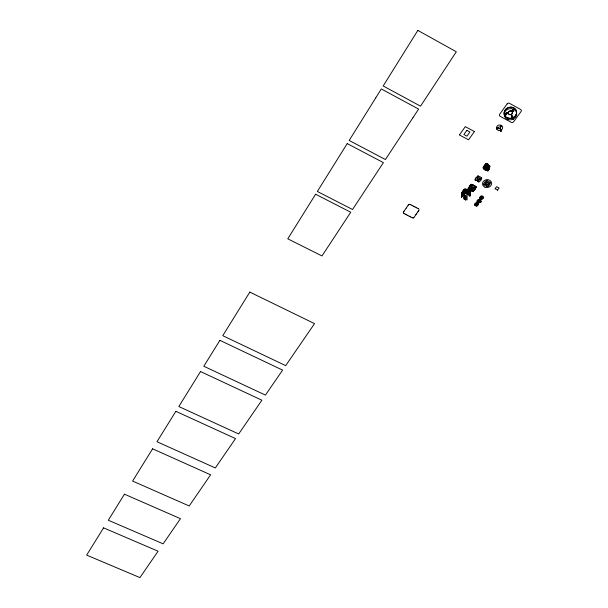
<?xml version="1.0" encoding="UTF-8"?>
<svg xmlns="http://www.w3.org/2000/svg" width="608" height="608" viewBox="0 0 608 608"><rect width="100%" height="100%" fill="white"/><g stroke="black" fill="none" stroke-linecap="round" stroke-linejoin="round"><path stroke-width="0.91" d="M472.636 191.452L472.583 191.338M473.518 185.204L472.902 185.311L472.864 184.862M473.685 185.486L473.275 185.075M473.313 191.338L473.412 190.821M473.465 191.132L473.556 190.623M475.023 188.548A2.972 2.554 -5.7 0 1 471.078 190.494L471.831 190.866M471.405 190.828L471.496 190.562M471.633 184.232L471.717 184.68M471.702 184.323L472.066 184.87L472.059 184.429M471.816 191.041L471.892 190.76M472.089 191.094L472.644 190.859M472.462 184.642L472.591 185.128M469.969 191.391L469.946 195.898L470.022 191.383M470.197 190.182L470.28 189.916M469.976 185.706L470.235 185.258M470.387 185.045L470.41 185.539L470.493 184.9M471.086 190.509L470.349 190M470.721 190.479L471.132 190.616M470.759 184.885L470.881 184.619M470.957 184.346L470.835 184.878M468.89 189.24L469.9 190.053M468.958 195.153L468.935 190.623M469.125 189.544L468.745 189.111M469.095 187.325L469.194 186.686M469.308 195.373L469.33 190.836M469.429 195.434L469.391 190.828M469.429 189.673L468.95 188.906L469.232 189.24M469.368 186.892L469.452 186.329M469.558 189.818L469.878 189.704M469.612 186.116L469.574 186.641L469.923 185.972M469.748 195.632L469.733 191.049L469.855 196.3L469.931 191.778M469.756 189.59L470.128 189.795M469.976 185.615L469.847 186.276M467.81 194.583L467.727 189.985M468.099 194.735L468.13 190.198L468.213 194.796M468.137 188.928L468.365 188.108M468.175 188.609L468.411 187.75M468.335 189.202L468.251 188.754M468.578 189.331L468.662 189.058M468.57 187.538L468.677 187.484M468.669 187.401L468.517 188.07M470.493 189.635L470.767 189.187M466.199 193.732L466.176 189.134L466.078 193.663M466.526 189.346L466.602 193.944M466.929 189.559L466.883 194.089L466.982 189.559M467.111 195.358L467.088 199.888M467.324 189.772L467.286 194.302L467.385 189.772M465.044 199.599L465.036 195.054M465.447 199.812L465.439 195.267M465.72 188.921L465.675 193.45L465.781 188.921M465.789 200.024L465.842 195.472L465.85 200.024M463.433 194.872L463.57 190.312M463.775 194.461L463.737 189.848M463.836 198.938L463.836 194.423M463.972 194.104L463.995 189.491M464.033 194.104L464.086 189.605M464.231 193.754L464.254 189.149L464.2 193.815M464.238 199.173L464.238 194.628M464.573 193.382L464.558 188.83M464.588 199.386L464.641 194.841M464.641 199.386L464.694 194.841M462.232 196.574L462.293 192.06M462.46 191.604L462.43 196.217L462.513 191.604M462.65 195.753L462.718 191.246L462.658 195.928M462.946 195.518L462.969 190.897M463 195.518L463.06 191.011M463.228 190.547L463.205 195.168L463.319 190.661M463.425 194.697L463.486 190.198L463.456 194.811M471.192 185.729L471.633 186.246M461.586 197.554L461.692 192.645M461.677 197.334L461.746 192.645M461.974 196.924L461.951 192.303M462.171 196.574L462.202 191.953M485.572 168.408L486.104 167.261L485.534 168.515M487.411 168.104L487.601 167.025L488.361 167.124M485.845 165.216L485.838 165.688L486.377 164.882M485.062 169.123L485.587 169.731M485.404 169.237L485.435 169.26M486.316 167.588L486.522 168.34L486.362 167.694M403.765 211.576L404.191 210.961M406.152 208.156L406.585 207.533M497.412 190.258L496.47 189.141L494.927 188.913L496.554 186.679L499.069 188.001L497.526 190.152M416.282 214.1L415.849 214.715M485.731 165.954L485.541 166.212M418.699 210.68L418.266 211.295M497.093 127.703L497.944 127.878L497.093 127.703L496.424 128.866M504.906 115.14L506.244 112.822L507.976 112.837L505.605 115.277M474.818 186.215L474.894 185.934M486.149 164.753A3.017 2.614 -8.3 0 1 489.562 166.63L489.562 166.577A3.017 2.614 -8.3 0 0 486.149 164.7L485.959 164.768M485.853 168.606L486.073 168.576A1.018 0.882 -8.3 0 0 487.487 168.272A1.018 0.882 -9 0 0 487.525 167.344L487.578 167.215M485.792 169.282L485.61 168.788A1.497 1.3 -8.3 0 1 486.043 166.638L486.795 166.508A1.497 1.3 -8.3 0 1 488.133 167.892A1.497 1.3 -8.3 0 1 486.491 169.115L485.716 168.864M468.867 188.586L468.943 188.077M475.091 179.482L475.167 179.018M475.334 187.994L475.41 187.484M483.314 167.854L483.383 167.337M481.612 178.866L481.688 178.402M483.778 184.095L483.854 183.639M490.291 183.494L490.367 183.031M485.83 165.657L485.822 165.376M413.85 217.512L413.455 217.953M403.347 212.283L403.72 211.645M419.11 209.996L418.752 210.611M403.324 212.412L403.203 212.929M485.678 169.837L485.784 169.07M404.252 210.87L406.106 208.225M406.638 207.442L408.021 205.466M415.804 214.776L414.04 217.352M418.22 211.364L417.764 212.002M513.441 110.785L513.137 111.264M513.76 110.907L513.471 111.416M485.488 169.48L485.359 169.07L485.359 169.541M487.631 165.338L488.163 165.186M487.608 165.399L487.692 165.513M487.662 167.056L488.08 166.835M408.067 205.405L408.34 204.873M417.734 212.048L416.336 214.031M477.683 177.316L477.789 176.928M477.493 180.454L477.941 180.204A1.505 1.3 -6.8 0 0 478.542 180.234A0.844 0.73 -6.7 0 1 478.884 180.257L479.324 180.052A0.851 0.73 -6.9 0 1 479.499 179.786A1.505 1.3 -6.8 0 0 479.803 179.33L480.411 179.208M477.06 200.959L478.063 199.644A1.961 1.664 -5.7 0 1 480.943 201.164M480.928 201.225L479.97 202.494A1.961 1.664 -5.7 0 1 477.052 201.005M408.584 204.683L409.002 204.288M485.997 165.551L486.043 165.209M487.601 167.945L487.578 167.96A1.999 1.733 -8.3 0 1 485.465 167.93M487.882 167.443L488.216 166.797M486.172 185.052L486.567 184.809A1.505 1.292 -7.4 0 0 487.213 184.855A0.844 0.73 -7.3 0 1 487.563 184.878L487.981 184.71A0.851 0.73 -7.4 0 1 488.178 184.406A1.505 1.292 -7.4 0 0 488.482 183.95L489.767 184.102M484.014 168.294L484.158 168.066A3.101 1.566 -5.1 0 1 484.287 167.892L484.333 167.861M375.782 97.812L349.174 140.456L385.419 159.532L412.9 117.77M375.85 97.706L381.315 88.943L418.608 109.09L412.961 117.663M483.9 168.469L484.143 168.348M474.324 131.716L468.555 139.802L459.549 135.029M473.807 187.834L474.46 187.659M504.936 114.813L506.244 112.822M471.436 189.757L471.443 189.369M459.526 134.786L465.287 126.646L474.293 131.472M500.407 126.525C501.927 124.974 499.518 127.102 501.121 126.662M513.38 111.469L511.571 111.082L512.544 109.729L513.76 110.8M511.875 111.249L512.856 109.904M484.652 165.277L485.572 163.909M483.003 167.702L483.254 167.299M485.184 164.95L485.777 164.168M486.134 185.706L486.21 185.28M468.563 188.434L468.814 188.039M485.48 165.262L485.67 164.988A1.999 1.733 -8.3 0 1 488.429 165.695L488.543 165.498M485.815 166.995L485.784 167.405A1.018 0.882 -8.3 0 0 486.081 168.576L486.18 168.591A1.52 1.315 -8.3 0 0 486.78 168.621A0.859 0.737 -8.2 0 1 487.13 168.644L487.19 168.598M485.23 168.028L486.066 167.36M487.555 165.011L488.08 164.821M487.578 167.557L486.75 166.926A1.018 0.882 -8.4 0 0 486.438 166.957A1.018 0.882 -7.7 0 0 485.792 167.36L486.142 166.866M470.486 189.643L470.265 190.068M487.152 167.322L487.738 166.524M487.639 166.942L488.057 166.744L487.753 167.626L485.389 167.816L485.724 168.036M487.608 167.238L488.019 166.767M487.312 168.234L486.522 168.234M487.487 168.104L488.566 166.645M475.357 188.64L475.714 187.636M485.199 164.684L485.458 164.282M470.698 185.448L470.949 185.106L470.698 185.501M474.802 203.976L474.567 204.303A1.953 1.657 -5.3 0 0 474.78 205.284L476.338 206.104A1.953 1.657 -5.3 0 0 477.424 205.876L477.721 205.519M475.258 203.368L475.555 203.011A1.953 1.657 -5.3 0 1 476.649 202.783L478.2 203.604A1.953 1.657 -5.3 0 1 478.435 204.524M474.992 203.938L475.296 203.536M480.563 197.364L481.133 196.68M477.774 202.396L478.154 201.886L478.146 202.555M481.255 197.76L481.711 197.235M481.247 198.672L481.696 198.071M481.293 198.694L481.741 198.094M488.064 169.875L487.806 170.278L487.715 169.883A3.048 0.54 72 0 0 487.722 169.624A3.017 2.614 -8.3 0 0 489.432 168.12A3.017 2.614 -8.3 0 1 485.746 169.86L485.556 169.457M473.313 190.95L473.738 190.699M477.683 205.352L477.987 204.949M484.052 168.462L483.748 168.872M486.788 168.241L487.213 168.112M475.973 187.804L476.14 187.325M475.084 189.012L475.73 187.826M475.091 188.906L475.099 188.746M473.875 190.646L474.141 190.289M474.833 189.103L474.149 190.03M489.166 167.793L488.68 167.534L488.665 167.975M483.991 168.781L484.986 167.823M488.285 167.504L488.064 167.702A1.52 1.315 -8.3 0 1 487.753 168.165A0.859 0.737 -8.4 0 0 487.578 168.431L487.487 168.553M477.409 181.154L477.5 180.591M473.852 187.826L474.27 187.667M496.782 128.774L497.952 127.71M496.766 128.934L497.944 127.878M484.097 168.842L484.538 168.454M507.976 112.837L505.02 114.973M484.926 168.158L484.591 168.408L484.713 168.044M484.842 168.872L484.91 168.826M476.619 180.485L477.28 179.869A1.505 1.3 -6.8 0 1 476.953 179.39A0.844 0.73 -6.6 0 0 476.778 179.14L476.771 178.744A0.851 0.73 -6.7 0 0 477.006 178.456A1.505 1.3 -6.8 0 1 477.356 178.022L477.379 177.604M485.298 185.098L485.959 184.49A1.505 1.292 -7.4 0 1 485.632 184.011A0.844 0.73 -7.1 0 0 485.465 183.76L485.442 183.38A0.851 0.73 -7.2 0 0 485.693 183.084A1.505 1.292 -7.4 0 1 486.043 182.651L486.066 182.233M484.606 165.444L484.629 165.376A3.017 2.614 -8.3 0 0 484.28 169.001A3.017 2.614 -8.3 0 1 484.568 165.482L484.933 165.528M505.582 115.3L504.967 115.292M470.334 186.033L470.296 186.109A2.972 2.554 -5.7 0 0 470.121 190.008L470.349 190.251M477.736 176.464L477.82 176.426A2.987 2.584 -6.8 0 1 481.285 178.281M474.491 188.465L474.924 188.442M485.29 164.768L485.754 164.456M487.517 170.225L487.973 169.792M477.044 176.434L477.5 176.176M470.797 185.531L471.246 185.28M470.797 185.584L471.246 185.334M479.264 181.693L479.727 181.442M485.739 181.07L486.202 180.812M473.024 190.783L473.472 190.479M487.935 186.306L488.391 186.056M475.175 186.147L474.605 186.2M500.787 131.138L500.376 129.04L501.098 131.252M500.939 131.336L500.756 129.709M474.468 188.419L474.924 188.389M475.486 188.305L475.874 187.682M484.675 165.68L484.796 165.665A3.025 2.622 -8.3 0 1 489.622 167.306A3.025 2.622 -8.3 0 1 485.458 170.202A3.025 2.622 -8.3 0 1 484.812 165.71M489.486 183.137L488.536 183.236A1.505 1.292 -7.4 0 0 488.285 182.772A0.851 0.73 -7.6 0 1 488.148 182.506L487.76 182.278A0.851 0.73 -7.5 0 1 487.388 182.294A1.505 1.292 -7.4 0 0 486.788 182.301L486.385 182.088M480.799 178.509L479.856 178.63A1.505 1.3 -6.8 0 0 479.598 178.144A0.851 0.73 -7.1 0 1 479.461 177.878L479.119 177.642A0.851 0.737 -7 0 1 478.694 177.665A1.505 1.3 -6.8 0 0 478.093 177.673L477.69 177.452M474.362 188.457L474.172 188.533M474.567 189.46L474.225 190.068M487.335 165.087L488.08 164.928M487.464 167.238L486.081 167.595M482.091 196.179L481.354 196.331L482.076 196.232M480.67 198.52L481.209 198.406M474.954 204.584L475.433 204.478M476.877 204.182L477.941 203.961M475.038 204.926L476.102 204.706M477.546 204.41L478.032 204.303M487.304 165.946L487.722 166.22A0.859 0.745 -8.6 0 0 487.859 166.493A1.52 1.315 -8.3 0 1 488.11 166.964L488.171 167.04M474.833 189.278L474.856 188.852L474.924 189.225M506.213 113.156L507.954 113.172M486.073 168.522L486.18 168.538A1.52 1.315 -8.3 0 0 486.78 168.568M412.665 205.762L413.394 206.142M414.276 206.598L414.998 206.978M407.406 215.247L406.684 214.875M486.134 164.373L486.674 164.472M486.59 170.08L487.13 170.179M477.88 176.1L478.412 176.145M486.582 180.736L487.114 180.781M478.359 181.731L478.891 181.777M487.023 186.337L487.555 186.382M471.626 185.197L472.15 185.25M471.626 185.25L472.15 185.303M472.12 190.76L472.652 190.806M481.088 179.482L480.464 179.284M511.571 111.082L513.068 111.294M411.084 204.934L412.589 205.724M416.716 207.86L418.213 208.65M409.002 216.076L407.482 215.293M410.605 216.904L409.1 216.136M418.319 208.696L418.912 209.122M500.559 126.608L501.273 126.745M474.149 185.721L474.825 186.056M487.532 165.969L487.365 165.992A0.859 0.745 -8.5 0 1 486.955 166.007A1.52 1.315 -8.3 0 0 486.347 166.022L486.005 165.855L487.031 164.441L488.581 165.27L486.788 167.717L485.435 166.995L485.936 167.55M409.062 204.326L410.142 204.455M472.918 185.25L473.199 185.197M485.731 169.86L485.701 169.799A3.017 2.614 -8.3 0 0 486.104 169.875M410.256 204.508L410.978 204.888M413.47 206.18L414.192 206.56M415.074 207.016L416.602 207.814M405.004 214.008L404.259 213.621M406.608 214.837L405.103 214.069M412.201 217.732L410.658 216.934M487.183 165.308L486.56 165.08M475.714 186.8L475.707 186.367M470.949 186.869L470.501 186.101M413.372 217.915L412.3 217.786M474.536 186.177L474.491 185.721M404.198 213.59L403.568 213.165M473.647 185.63L473.678 185.288M476.657 202.973L477.987 203.672M474.992 205.208L476.322 205.907M472.074 190.874L472.462 191.132M480.989 197.934L480.609 197.418M480.1 201.134L481.27 201.75L480.7 202.517L479.53 201.902M479.925 201.256L478.405 200.458L479.393 199.128L480.92 199.933L479.165 202.274L477.181 201.225L477.903 200.26L479.887 201.309M478.314 181.838L478.701 182.05M486.978 186.451L487.365 186.656M471.808 184.931L472.203 185.189M478.07 175.826L478.466 176.031M486.772 180.462L487.16 180.667M486.058 182.218L485.541 182.02M486.651 166.866L487.783 167.329M486.544 170.194L486.932 170.46M486.864 163.628L488.277 164.38M486.864 163.727L488.277 164.487A1.991 1.725 -8.4 0 1 488.574 165.414M486.78 163.803L488.133 164.631M486.332 164.092L486.727 164.304L486.332 164.145M475.144 186.694L475.532 186.952M481.43 177.604L481.817 177.817M490.116 182.233L490.504 182.446M474.97 180.067L475.357 180.28M483.641 184.68L484.029 184.893M483.178 168.401L483.573 168.667M489.706 165.893L490.101 166.159M474.02 185.812L474.08 185.508M475.251 186.542L475.296 186.154M476.847 177.392L477.371 177.589M475.654 186.512L476.056 186.983M512.544 109.729L513.448 110.633M485.549 168.31L485.48 168.218A1.52 1.315 -8.3 0 1 485.184 167.77A0.859 0.745 -8 0 0 485.017 167.512M500.886 125.864L501.463 126.418M512.141 116.288L512.818 119.464M485.518 168.256L485.48 168.165A1.52 1.315 -8.3 0 1 485.184 167.717M475.046 186.778L475.327 187.211M475.175 179.801L475.456 180.188M481.323 177.688L481.604 178.083M483.854 184.422L484.135 184.809M490.01 182.324L490.291 182.712M483.672 168.53L483.39 168.135L483.672 168.576M489.607 165.984L489.888 166.425M471.436 189.4L471.466 189.46M512.582 119.32L511.32 115.132L512.749 119.373M500.209 129.124L500.589 129.785M512.894 119.115L511.655 114.965L513.008 119.198M486.377 167.968L486.415 168.196M488.505 164.874L488.513 164.897A1.885 1.634 -8.4 0 0 488.346 164.555M488.125 167.018L488.118 166.942A1.52 1.315 -8.3 0 0 487.859 166.44M487.472 169.807L487.669 170.704M487.57 169.389L487.7 169.837M487.54 170.293L487.791 170.825M511.45 114.904L512.65 118.986L511.381 114.935M500.376 129.04L500.954 131.054M487.844 171.038L487.722 170.582M475.965 203.216L476.072 203.627M476.376 204.85L476.604 205.755M476.376 203.133L476.604 204.037M476.908 205.261L477.014 205.664M482.851 196.582L483.216 198.056M480.548 197.41L480.647 197.79M486.484 163.97L486.59 164.487M486.073 164.061L486.164 164.456M488.026 170.924L487.95 170.4M476.254 186.831L476.224 187.431M476.11 187.082L476.132 187.591M474.073 189.916L474.035 190.433M486.712 166.425A1.018 0.882 -8.3 0 0 485.64 167.542A1.018 0.882 -8.3 0 0 487.137 168.059A1.018 0.882 -8.3 0 0 487.32 166.638A1.018 0.882 -8.3 0 1 487.434 167.77A1.018 0.882 -8.3 0 1 486.096 168.028A1.018 0.882 -8.3 0 1 485.716 166.904M485.26 166.79A1.52 1.315 -8.3 0 1 485.602 166.379L485.64 166.341A1.52 1.315 -8.3 0 0 485.313 166.645M485.207 166.888A0.859 0.745 -8.1 0 1 485.04 167.071M486.446 166.394A1.018 0.882 -8.3 0 1 486.712 166.379M488.064 167.648A1.52 1.315 -8.3 0 1 487.753 168.112M486.461 165.954A1.52 1.315 -8.3 0 1 486.689 165.938M481.171 179.793A2.987 2.584 -6.8 0 1 477.523 181.458M476.064 180.66A2.987 2.584 -6.8 0 1 476.33 177.141M489.843 184.414A2.987 2.569 -7.4 0 1 486.195 186.071M484.736 185.273A2.987 2.569 -7.4 0 1 485.024 181.769M486.59 181.055A2.987 2.569 -7.4 0 1 489.972 182.909M487.487 169.928A3.146 0.76 60.4 0 1 487.563 170.164M489.128 166.258A3.04 2.63 -8.3 0 1 488.87 169.503M484.629 165.634A1.991 1.725 -8.4 0 1 484.614 165.254M485.632 163.848A1.991 1.725 -8.4 0 1 486.772 163.598M487.563 168.028A1.999 1.733 -8.3 0 1 485.526 168.021M485.67 165.042A1.999 1.733 -8.3 0 1 488.414 165.726M471.253 185.653A2.972 2.554 -5.7 0 1 475.053 187.591M473.594 188.29A1.497 1.284 -5.7 0 1 471.534 189.255M471.139 189.05A1.497 1.284 -5.7 0 1 471.253 187.051M471.664 186.854A1.497 1.284 -5.7 0 1 473.617 187.887M468.532 190.41L468.502 194.948L468.586 190.403M479.575 197.57L479.568 197.585A1.961 1.672 -6.1 0 0 482.448 199.15L483.459 197.836A1.961 1.672 -6.1 0 0 480.578 196.262L479.583 197.554M103.565 527.85L86.663 555.104L139.931 577.6L158.072 551.22L103.565 527.85M124.45 494.19L108.3 520.22L163.142 543.841L180.454 518.662L124.45 494.19M152.593 448.818L132.597 481.057L189.187 505.962L210.611 474.81L152.593 448.818M175.856 411.32L156.986 441.735L215.316 467.962L235.516 438.588L175.856 411.32M200.518 371.556L178.82 406.532L238.686 433.968L261.896 400.216L200.518 371.556M219.883 340.336L203.809 366.252L265.415 395.101L282.598 370.105L219.883 340.336M249.804 292.106L222.771 335.684L285.684 365.621L314.556 323.623L249.804 292.106M315.613 194.233L287.789 238.822L321.982 255.945L350.74 212.238L315.613 194.233M347.206 143.602L317.346 191.459L352.534 209.509L383.39 162.617L347.206 143.602M417.848 30.4L383.177 85.964L420.531 106.164L456.312 51.779L417.848 30.4M466.853 130.332L463.919 134.52L466.967 136.162L469.908 131.989L466.853 130.332M507.11 103.9L499.73 114.213A1.748 1.543 -13.8 0 0 500.209 116.348L511.176 122.352A1.748 1.535 -14.2 0 0 513.578 121.805L521.033 111.576A1.763 1.55 -15.8 0 0 520.577 109.425L509.534 103.337A1.763 1.566 -15.5 0 0 507.11 103.9M477.576 200.473L477.5 201.005L477.576 200.473M479.112 200.541L479.522 200.762L479.112 200.541M480.297 201.522L480.031 201.886L480.297 201.522M488.004 165.688L485.572 164.38L488.004 165.718M482.547 197.752L482.44 197.311L482.501 197.813M498.362 130.355A3.131 2.759 -12.5 0 0 502.656 127.247A3.131 2.759 -12.5 0 0 497.694 125.62A3.131 2.759 -12.5 0 0 498.362 130.355M499.176 128.607A1.034 0.904 -12.5 0 0 500.589 127.581A1.034 0.904 -12.5 0 0 498.948 127.049A1.034 0.904 -12.5 0 0 499.176 128.607M508.364 119.67A6.354 5.616 -14.7 0 0 516.633 112.814A6.354 5.616 -14.7 0 0 506.312 110.17A6.354 5.616 -14.7 0 0 508.364 119.67M508.296 118.324A6.346 5.609 -14.8 0 0 516.549 111.477A6.346 5.609 -14.8 0 0 506.244 108.832A6.346 5.609 -14.8 0 0 508.296 118.324M509.686 114.692A2.09 1.847 -14.8 0 0 512.4 112.427A2.09 1.847 -14.8 0 0 509.002 111.568A2.09 1.847 -14.8 0 0 509.686 114.692M508.288 118.157A6.346 5.609 -14.8 0 0 516.542 111.31A6.346 5.609 -14.8 0 0 506.236 108.665A6.346 5.609 -14.8 0 0 508.288 118.157M509.671 114.524A2.09 1.847 -14.8 0 0 512.384 112.26A2.09 1.847 -14.8 0 0 508.995 111.401A2.09 1.847 -14.8 0 0 509.671 114.524M477.918 179.732A1.011 0.866 -6.8 0 0 479.385 178.881A1.011 0.866 -6.8 0 0 477.842 178.228A1.011 0.866 -6.8 0 0 477.918 179.732M485.017 187.165A4.59 3.944 -7.4 0 0 491.644 183.175A4.59 3.944 -7.4 0 0 484.546 180.348A4.59 3.944 -7.4 0 0 485.017 187.165M486.651 184.376A1.011 0.866 -7.4 0 0 488.064 183.449A1.011 0.866 -7.4 0 0 486.476 182.886A1.011 0.866 -7.4 0 0 486.651 184.376M486.225 168.553A1.018 0.882 -8.3 0 0 487.646 167.603A1.018 0.882 -8.3 0 0 486.043 167.033A1.018 0.882 -8.3 0 0 486.225 168.553M471.671 188.837A1.003 0.859 -5.7 0 0 473.13 188.001A1.003 0.859 -5.7 0 0 471.595 187.355A1.003 0.859 -5.7 0 0 471.671 188.837"/></g></svg>
